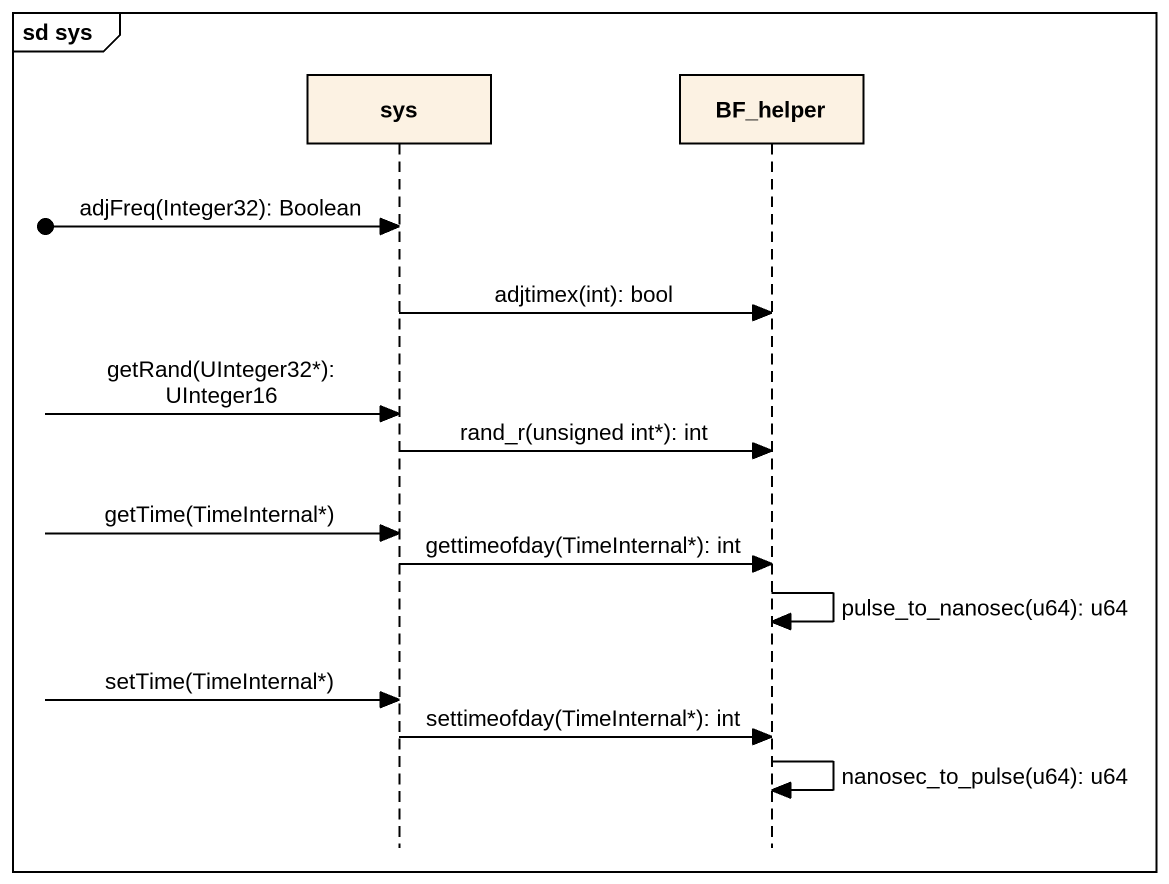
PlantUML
@startuml
mainframe sd sys
hide footbox
participant sys
participant BF_helper

[o-> sys : adjFreq(Integer32): Boolean
sys -> BF_helper : adjtimex(int): bool
[o-> sys : getRand(UInteger32*): UInteger16
sys -> BF_helper : rand_r(unsigned int*): int
[o-> sys : getTime(TimeInternal*)
sys -> BF_helper : gettimeofday(TimeInternal*): int
BF_helper -> BF_helper : pulse_to_nanosec(u64): u64
[o-> sys : setTime(TimeInternal*)
sys -> BF_helper : settimeofday(TimeInternal*): int
BF_helper -> BF_helper : nanosec_to_pulse(u64): u64
@enduml
